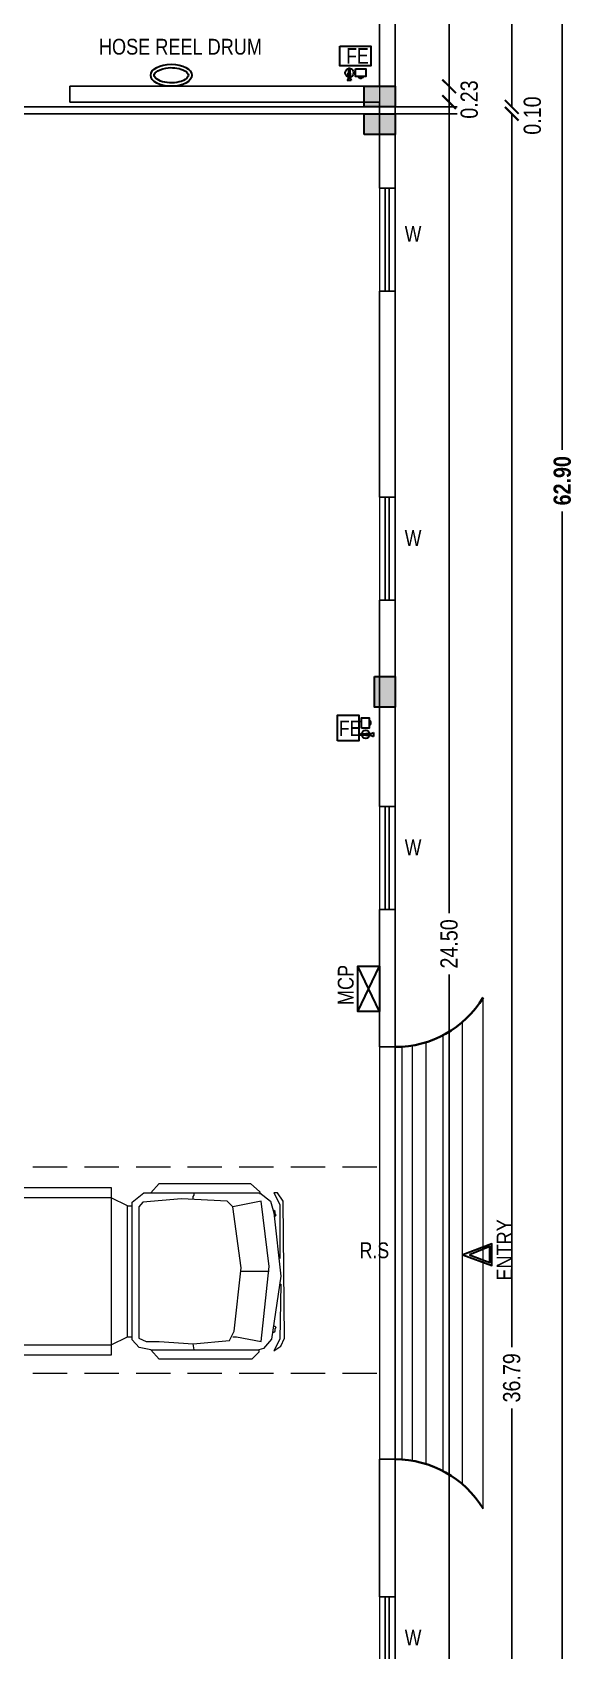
# Model space of a CAD drawing. Header units: metres. Extents: x -488 to 4759, y 38 to 2071.
# Drawn here: x 1187.04 to 1194.91, y 131.83 to 155.38 of the extents above; entities that cross this region are included whole.
import ezdxf
from ezdxf.lldxf.tags import DXFTag

# ---------------------------------------------------------------- set-up
doc = ezdxf.new("R2010")
doc.units = ezdxf.units.M
doc.header["$MEASUREMENT"] = 0
doc.linetypes.add('HIDDEN', pattern=[0.375, 0.25, -0.125])
doc.linetypes.add('HIDDEN2', pattern=[0.1875, 0.125, -0.0625])
for name, color, linetype in [('0 @ 1', 7, 'Continuous'), ('BLK_1_FLR_0_CARPET_AREA', 10, 'Continuous'), ('BLK_1_FLR_0_REGULAR_ROOM', 117, 'Continuous')]:
    doc.layers.add(name, color=color, linetype=linetype)
doc.layers.add('BLK_1_COVERED_AREA', color=44, linetype='Continuous', plot=False)
doc.layers.add('BLK_1_FLR_0_BLT_UP_AREA', color=1, linetype='Continuous', plot=False)
doc.layers.add('Human', color=197, linetype='Continuous', lineweight=5)
doc.styles.add('2', font='swissc.ttf', dxfattribs={"height": 0.23})
doc.styles.add('CODE', font='swissc.ttf', dxfattribs={"height": 0.25})
doc.styles.add('SH', font='swissc.ttf', dxfattribs={"height": 10})
doc.styles.add('SUBBU3', font='swissl.ttf', dxfattribs={"width": 0.8})
tags = doc.linetypes.add('00$1$HIDDEN', pattern=[0.375, 0.25, -0.125]).pattern_tags.tags
tags[6:7] = [DXFTag(74, 4), DXFTag(75, 0), DXFTag(340, '0'), DXFTag(46, 1.0), DXFTag(50, 0.0), DXFTag(44, 0.0), DXFTag(45, 0.0)]
tags[4:5] = [DXFTag(74, 4), DXFTag(75, 0), DXFTag(340, '0'), DXFTag(46, 1.0), DXFTag(50, 0.0), DXFTag(44, 0.0), DXFTag(45, 0.0)]
doc.dimstyles.new('OUTER', dxfattribs={"dimscale": 0, "dimtxt": 0.3, "dimasz": 0.18, "dimexe": 0.18, "dimexo": 0.0625, "dimgap": 0.09, "dimtad": 0, "dimzin": 0, "dimdsep": 46, "dimtxsty": 'CODE', "dimcen": 0.09, "dimse1": 1, "dimse2": 1, "dimclrd": 8, "dimclrt": 1, "dimadec": 0, "dimazin": 0, "dimtfac": 1, "dimtofl": 0, "dimtmove": 0, "dimatfit": 3, "dimfxl": 0, "dimtolj": 1, "dimtzin": 0, "dimarcsym": 0})

# ---------------------------------------------------------------- blocks, each defined once
blk = doc.blocks.new('4t33vrvc')
at = {"layer": 'Human', "color": 36}
for p, q in [((281958.2951591921, 29384.40942842164), (281958.2951591921, 29381.67708519939)), ((282033.4530772392, 29384.40942842164), (282033.4530772392, 29381.67708519939))]:
    blk.add_line(p, q, dxfattribs=at)
for points in [[(282043.8741403604, 29393.7910231034), (282043.8741403604, 29585.7910231034), (282043.8741403604, 29591.7910231034), (281947.8741403603, 29591.7910231034), (281947.8741403603, 29585.7910231034), (281947.8741403603, 29393.7910231034)], [(282037.8971497762, 29585.7910231034), (282037.8971497762, 29393.7910231034), (282033.4530772392, 29384.40942842164), (281958.2951591921, 29384.40942842164), (281953.851086655, 29393.7910231034), (281953.851086655, 29585.7910231034)]]:
    blk.add_lwpolyline(points, close=True, dxfattribs=at)
for points in [[(282040.8346719209, 29370.98838744522, 0), (282040.8346719209, 29309.25151037448, 0), (282042.1767760186, 29309.25151037448, 0), (282046.2030883116, 29313.2778226675, 0), (282046.2030883116, 29366.29100095871, 0), (282040.8346719209, 29370.98838744522, 0), (282039.4925678233, 29377.69890793343, 0), (282035.1544562836, 29381.67708519939, 0), (281956.2820251903, 29381.67708519939, 0), (281950.9136087998, 29375.01469973812, 0), (281950.9136087998, 29308.58048047044, 0), (281955.6109509968, 29302.54098988627, 0), (281962.321471485, 29300.52785588463, 0), (281998.5583264109, 29296.50154359162, 0), (282034.7951813369, 29301.86995998217, 0), (282040.1635977274, 29306.56730217923, 0), (282040.8346719209, 29309.25151037448, 0)], [(282040.8346719209, 29346.15943949396, 0), (282037.4793895322, 29346.83046939812, 0), (282035.4662555304, 29326.02783373982, 0), (282030.0977948503, 29323.34362554457, 0), (281993.8609842139, 29319.31731325167, 0), (281958.9662333856, 29324.01469973812, 0), (281955.6109509968, 29327.36993783747, 0), (281954.2688468991, 29353.54098988627, 0), (281956.2820251903, 29375.68572964217, 0), (281958.9662333856, 29377.82416410449, 0), (282034.1241514327, 29377.82416410449, 0), (282036.1372854345, 29373.67259564047, 0), (282036.1372854345, 29366.29100095871, 0), (282037.4793895322, 29346.83046939812, 0)], [(281950.9136087998, 29370.98838744522, 0), (281945.5451924092, 29366.29100095871, 0), (281945.5451924092, 29313.94889686105, 0), (281950.2425346062, 29308.58048047044, 0), (281950.9136087998, 29308.58048047044, 0), (281951.5846387039, 29308.58048047044, 0)], [(281954.2688468991, 29346.83046939812, 0), (281952.9267428015, 29346.83046939812, 0), (281952.2557128974, 29346.15943949396, 0), (281950.9136087998, 29346.15943949396, 0)], [(282033.4530772392, 29324.01469973812, 0), (282033.4530772392, 29322.00152144692, 0), (282036.1372854345, 29307.90940627689, 0), (281993.1899100204, 29303.21206407988, 0), (281955.6109509968, 29307.90940627689, 0), (281958.9662333856, 29324.01469973812, 0)], [(281995.8741182156, 29319.31731325167, 0), (281995.8741182156, 29303.21206407988, 0)], [(282003.2557128974, 29297.17257349577, 0), (282003.2557128974, 29296.50154359162, 0), (282034.7951813369, 29297.17257349577, 0), (282041.505701825, 29300.52785588463, 0), (282038.8214936297, 29296.50154359162, 0), (282034.1241514327, 29294.48836530041, 0), (281955.6109509968, 29295.15943949402, 0), (281950.9136087998, 29298.51467759337, 0), (281950.9136087998, 29300.52785588463, 0), (281957.624129288, 29297.17257349577, 0), (281988.4925678233, 29297.17257349577, 0)], [(281964.3346497763, 29300.52785588463, 0), (281964.3346497763, 29299.85678169096, 0), (281963.6635755826, 29299.18575178692, 0), (281962.9925456786, 29299.85678169096, 0), (281961.6504415809, 29299.85678169096, 0), (281960.9793673873, 29300.52785588463, 0), (281960.9793673873, 29301.19888578868, 0)], [(282030.7688690439, 29301.19888578868, 0), (282030.7688690439, 29300.52785588463, 0), (282030.0977948503, 29299.85678169096, 0), (282028.7556907527, 29299.85678169096, 0), (282028.0846608486, 29299.18575178692, 0), (282027.413586655, 29299.85678169096, 0), (282027.413586655, 29300.52785588463, 0)]]:
    blk.add_polyline3d(points, dxfattribs=at)
blk = doc.blocks.new('_ArchTick')
at = {"const_width": 0.15}
blk.add_lwpolyline([(-0.5, -0.5), (0.5, 0.5)], dxfattribs=at)
blk = doc.blocks.new('*D80')
at = {"color": 0, "lineweight": -2}
for p, q in [((1193.101752909854, 168.0915700416824), (1193.101752909854, 161.7841674442791)), ((1193.101752909854, 154.591570041681), (1193.101752909854, 160.8989726390843))]:
    blk.add_line(p, q, dxfattribs=at)
at = {"layer": 'Defpoints', "color": 0, "lineweight": -2}
for p in [(1188.884092911115, 168.0915700416824), (1188.867536029886, 154.591570041681), (1193.101752909854, 154.591570041681)]:
    blk.add_point(p, dxfattribs=at)
at = {"color": 0, "lineweight": -2, "xscale": 0.2, "yscale": 0.2, "zscale": 0.2}
for p, rotation in [((1193.101752909854, 168.0915700416824), 90), ((1193.101752909854, 154.591570041681), 270)]:
    blk.add_blockref('_ArchTick', p, dxfattribs=dict(at, rotation=rotation))
at = {"color": 0, "lineweight": -2, "insert": (1193.101752909853, 161.3415700416814), "char_height": 0.25, "attachment_point": 5, "rotation": 90, "style": 'CODE'}
blk.add_mtext('\\A1;13.50', dxfattribs=at)
blk = doc.blocks.new('*D81')
at = {"color": 0, "lineweight": -2}
blk.add_line((1193.101752909854, 154.591570041681), (1193.101752909854, 154.3615700416819), dxfattribs=at)
at = {"layer": 'Defpoints', "color": 0, "lineweight": -2}
for p in [(1188.867536029886, 154.591570041681), (1188.852857943695, 154.3615700416819), (1193.101752909854, 154.3615700416819)]:
    blk.add_point(p, dxfattribs=at)
at = {"color": 0, "lineweight": -2, "xscale": 0.2, "yscale": 0.2, "zscale": 0.2}
for p, rotation in [((1193.101752909854, 154.591570041681), 90), ((1193.101752909854, 154.3615700416819), 270)]:
    blk.add_blockref('_ArchTick', p, dxfattribs=dict(at, rotation=rotation))
at = {"color": 0, "lineweight": -2, "insert": (1193.395229715124, 154.3992887982078), "char_height": 0.25, "attachment_point": 5, "rotation": 90, "style": 'CODE'}
blk.add_mtext('\\A1;0.23', dxfattribs=at)
blk = doc.blocks.new('*D82')
at = {"color": 0, "lineweight": -2}
for p, q in [((1193.101752909854, 154.3615700416819), (1193.101752909854, 142.5587128988251)), ((1193.101752909854, 129.8615700416825), (1193.101752909854, 141.6644271845393))]:
    blk.add_line(p, q, dxfattribs=at)
at = {"layer": 'Defpoints', "color": 0, "lineweight": -2}
for p in [(1188.852857943695, 154.3615700416819), (1186.437980061846, 129.8615700416825), (1193.101752909854, 129.8615700416825)]:
    blk.add_point(p, dxfattribs=at)
at = {"color": 0, "lineweight": -2, "xscale": 0.2, "yscale": 0.2, "zscale": 0.2}
for p, rotation in [((1193.101752909854, 154.3615700416819), 90), ((1193.101752909854, 129.8615700416825), 270)]:
    blk.add_blockref('_ArchTick', p, dxfattribs=dict(at, rotation=rotation))
at = {"color": 0, "lineweight": -2, "insert": (1193.101752909853, 142.1115700416818), "char_height": 0.25, "attachment_point": 5, "rotation": 90, "style": 'CODE'}
blk.add_mtext('\\A1;24.50', dxfattribs=at)
blk = doc.blocks.new('*D87')
at = {"color": 0, "lineweight": -2}
for p, q in [((1194.012959096909, 154.1915700416782), (1194.012959096909, 136.2448492624595)), ((1194.012959096909, 117.4015700416823), (1194.012959096909, 135.348290820901))]:
    blk.add_line(p, q, dxfattribs=at)
at = {"layer": 'Defpoints', "color": 0, "lineweight": -2}
for p in [(1190.380122597349, 154.1915700416782), (1194.012959096909, 154.1915700416782), (1190.380122597349, 117.4015700416823)]:
    blk.add_point(p, dxfattribs=at)
at = {"color": 0, "lineweight": -2, "xscale": 0.2, "yscale": 0.2, "zscale": 0.2}
for p, rotation in [((1194.012959096909, 154.1915700416782), 90), ((1194.012959096909, 117.4015700416823), 270)]:
    blk.add_blockref('_ArchTick', p, dxfattribs=dict(at, rotation=rotation))
at = {"color": 0, "lineweight": -2, "insert": (1194.012959096908, 135.7965700416799), "char_height": 0.25, "attachment_point": 5, "rotation": 90, "style": 'CODE'}
blk.add_mtext('\\A1;36.79', dxfattribs=at)
blk = doc.blocks.new('*D88')
at = {"color": 0, "lineweight": -2}
for p, q in [((1194.012959096909, 154.2915700416781), (1194.012959096909, 154.4915700416781)), ((1194.012959096909, 154.1915700416782), (1194.012959096909, 153.9915700416782))]:
    blk.add_line(p, q, dxfattribs=at)
at = {"layer": 'Defpoints', "color": 0, "lineweight": -2}
for p in [(1187.737479959365, 154.2915700416781), (1194.012959096909, 154.2915700416781), (1190.380122597349, 154.1915700416782)]:
    blk.add_point(p, dxfattribs=at)
at = {"color": 0, "lineweight": -2, "xscale": 0.2, "yscale": 0.2, "zscale": 0.2}
for p, rotation in [((1194.012959096909, 154.2915700416781), 270), ((1194.012959096909, 154.1915700416782), 90)]:
    blk.add_blockref('_ArchTick', p, dxfattribs=dict(at, rotation=rotation))
at = {"color": 0, "lineweight": -2, "insert": (1194.312720379619, 154.1661647831049), "char_height": 0.25, "attachment_point": 5, "rotation": 90, "style": 'CODE'}
blk.add_mtext('\\A1;0.10', dxfattribs=at)
blk = doc.blocks.new('*D89')
at = {"color": 0, "lineweight": -2}
for p, q in [((1194.012959096909, 180.3015700416771), (1194.012959096909, 167.7210667949244)), ((1194.012959096909, 154.2915700416781), (1194.012959096909, 166.8720732884309))]:
    blk.add_line(p, q, dxfattribs=at)
at = {"layer": 'Defpoints', "color": 0, "lineweight": -2}
for p in [(1188.379594176056, 180.3015700416771), (1194.012959096909, 180.3015700416771), (1187.737479959365, 154.2915700416781)]:
    blk.add_point(p, dxfattribs=at)
at = {"color": 0, "lineweight": -2, "xscale": 0.2, "yscale": 0.2, "zscale": 0.2}
for p, rotation in [((1194.012959096909, 180.3015700416771), 90), ((1194.012959096909, 154.2915700416781), 270)]:
    blk.add_blockref('_ArchTick', p, dxfattribs=dict(at, rotation=rotation))
at = {"color": 0, "lineweight": -2, "insert": (1194.012959096908, 167.2965700416772), "char_height": 0.25, "attachment_point": 5, "rotation": 90, "style": 'CODE'}
blk.add_mtext('\\A1;26.01', dxfattribs=at)
blk = doc.blocks.new('*D64')
at = {"color": 0, "lineweight": -2}
for p, q in [((1194.748106987573, 180.30157004168), (1194.748106987573, 149.3011479637591)), ((1194.748106987573, 117.4015700416823), (1194.748106987573, 148.4019921196032))]:
    blk.add_line(p, q, dxfattribs=at)
at = {"layer": 'Defpoints', "color": 0, "lineweight": -2}
for p in [(1190.143864122006, 180.30157004168), (1190.143864122006, 117.4015700416823), (1194.748106987573, 117.4015700416823)]:
    blk.add_point(p, dxfattribs=at)
at = {"color": 0, "lineweight": -2, "xscale": 0.2, "yscale": 0.2, "zscale": 0.2}
for p, rotation in [((1194.748106987573, 180.30157004168), 90), ((1194.748106987573, 117.4015700416823), 270)]:
    blk.add_blockref('_ArchTick', p, dxfattribs=dict(at, rotation=rotation))
at = {"color": 0, "lineweight": -2, "insert": (1194.748106987573, 148.8515700416808), "char_height": 0.25, "attachment_point": 5, "rotation": 90, "style": 'CODE'}
blk.add_mtext('\\A1;{\\fSwis721 Cn BT|b1|i0|c0|p34;62.90}', dxfattribs=at)
blk = doc.blocks.new('rghfhgh')
at = {"color": 0, "lineweight": 30}
for p, q in [((15101.25804866553, 2367.846075584584), (15101.23610933175, 2367.801164186234)), ((15101.25804866553, 2367.909093292932), (15101.25804866553, 2367.846075584584)), ((15101.27426524593, 2367.909093292932), (15101.27426524593, 2367.846075584584)), ((15101.27426524593, 2367.846075584584), (15101.29620457971, 2367.801164186234))]:
    blk.add_line(p, q, dxfattribs=at)
at = {"color": 0, "lineweight": 30, "ltscale": 0.1}
blk.add_line((15101.29620457971, 2367.801164186234), (15101.23610933175, 2367.801164186234), dxfattribs=at)
blk.add_lwpolyline([(15101.12871377092, 2368.302975513704), (15101.58099971712, 2368.302975513704), (15101.58099971712, 2368.016131758046), (15101.12871377092, 2368.016131758046)], close=True, dxfattribs=at)
at = {"color": 0, "lineweight": 30}
for points in [[(15101.27426524593, 2367.909093292932), (15101.25804866553, 2367.909093292932), (15101.25804866553, 2367.984697797679), (15101.27426524593, 2367.984697797679)], [(15101.35923944635, 2367.974103222953), (15101.50749382811, 2367.974103222953), (15101.50749382811, 2367.86379750112), (15101.35923944635, 2367.86379750112)], [(15101.28082358301, 2367.87857679072), (15101.25177041681, 2367.87857679072), (15101.25177041681, 2367.909093292932), (15101.28082358301, 2367.909093292932)]]:
    blk.add_lwpolyline(points, close=True, dxfattribs=at)
blk.add_circle((15101.26864177989, 2367.914814723333), 0.0611064110151822, dxfattribs=at)
blk.add_arc((15101.43435912697, 2367.882565515897), 0.0446182671609306, 204.8746982946096, 335.1253017053903, dxfattribs=at)
at = {"color": 0, "lineweight": 30, "style": 'SH'}
blk.add_text('FE', height=0.2239488000000001, dxfattribs=at).set_placement((15101.22092911094, 2368.050078689602))
blk = doc.blocks.new('DFFDG')
at = {"color": 0, "lineweight": 30}
for p, q in [((15832.5823148897, 2250.052775054821), (15832.64533259804, 2250.052775054821)), ((15832.5823148897, 2250.036558474416), (15832.64533259804, 2250.036558474416)), ((15832.64533259804, 2250.052775054821), (15832.69024399639, 2250.074714388602)), ((15832.64533259804, 2250.036558474416), (15832.69024399639, 2250.014619140635))]:
    blk.add_line(p, q, dxfattribs=at)
at = {"color": 0, "lineweight": 30, "ltscale": 0.1}
blk.add_line((15832.69024399639, 2250.074714388602), (15832.69024399639, 2250.014619140635), dxfattribs=at)
blk.add_lwpolyline([(15832.16569142072, 2249.950467899787), (15832.16569142072, 2250.325169491769), (15832.47527642458, 2250.325169491769), (15832.47527642458, 2249.950467899787)], close=True, dxfattribs=at)
at = {"color": 0, "lineweight": 30}
for points in [[(15832.51730495967, 2250.137749255245), (15832.51730495967, 2250.286003636995), (15832.62761068151, 2250.286003636995), (15832.62761068151, 2250.137749255245)], [(15832.5823148897, 2250.052775054821), (15832.5823148897, 2250.036558474416), (15832.50671038495, 2250.036558474416), (15832.50671038495, 2250.052775054821)], [(15832.61283139191, 2250.059333391899), (15832.61283139191, 2250.030280225705), (15832.5823148897, 2250.030280225705), (15832.5823148897, 2250.059333391899)]]:
    blk.add_lwpolyline(points, close=True, dxfattribs=at)
blk.add_circle((15832.57659345929, 2250.047151588782), 0.0611064110151822, dxfattribs=at)
blk.add_arc((15832.60884266673, 2250.212868935856), 0.0446182671609306, 294.8746982946743, 65.12530170532571, dxfattribs=at)
at = {"color": 0, "lineweight": 30, "style": 'SH'}
blk.add_text('FE', height=0.2239488000000001, dxfattribs=at).set_placement((15832.18522624514, 2250.024271589222))

msp = doc.modelspace()

# ---------------------------------------------------------------- hatches: boundary and pattern name
at = {"lineweight": 30}
h = msp.add_hatch(color=256, dxfattribs=at)
h.dxf.hatch_style = 1
h.paths.add_polyline_path([(1191.867167691032, 154.2915700416781), (1192.317167691033, 154.2915700416781), (1192.317167691033, 154.591570041681), (1191.867167691032, 154.591570041681)])
h = msp.add_hatch(color=256, dxfattribs=at)
h.dxf.hatch_style = 1
h.paths.add_polyline_path([(1191.867167691032, 153.8915700416753), (1192.317167691033, 153.8915700416753), (1192.317167691033, 154.1915700416782), (1191.867167691032, 154.1915700416782)])
h = msp.add_hatch(color=256, dxfattribs=at)
h.dxf.hatch_style = 1
h.paths.add_polyline_path([(1192.017167691034, 146.0045643525869), (1192.017167691034, 145.5545643525863), (1192.317167691037, 145.5545643525863), (1192.317167691037, 146.0045643525869)])

# ---------------------------------------------------------------- linework, layer by layer
for p, q in [((1192.087167691037, 156.091570041681), (1192.087167691037, 154.591570041681)), ((1192.317167691033, 156.091570041681), (1192.317167691033, 153.1115700416824)), ((1187.587167691037, 154.591570041681), (1192.087167691037, 154.591570041681)), ((1187.587167691037, 154.591570041681), (1187.587167691037, 154.3615700416823)), ((1187.587167691037, 154.3615700416823), (1192.087167691037, 154.3615700416823)), ((1192.087167691037, 154.3615700416823), (1192.087167691037, 153.1115700416824)), ((1192.087167691037, 153.1115700416824), (1192.317167691033, 153.1115700416824)), ((1192.172167691036, 153.1115700416824), (1192.172167691036, 151.6115700416833)), ((1192.232167691034, 153.1115700416824), (1192.232167691034, 151.6115700416833)), ((1192.087167691037, 151.6115700416833), (1192.087167691037, 148.6115700416824)), ((1192.317167691033, 151.6115700416833), (1192.087167691037, 151.6115700416833)), ((1192.317167691033, 151.6115700416833), (1192.317167691033, 148.6115700416824)), ((1192.087167691037, 148.6115700416824), (1192.317167691033, 148.6115700416824)), ((1192.172167691036, 148.6115700416824), (1192.172167691036, 147.1115700416823)), ((1192.232167691034, 148.6115700416824), (1192.232167691034, 147.1115700416823)), ((1192.087167691037, 147.1115700416823), (1192.087167691037, 144.1115700416824)), ((1192.317167691033, 147.1115700416823), (1192.087167691037, 147.1115700416823)), ((1192.317167691033, 147.1115700416823), (1192.317167691033, 144.1115700416824)), ((1192.087167691037, 144.1115700416824), (1192.317167691033, 144.1115700416824)), ((1192.172167691036, 144.1115700416824), (1192.172167691036, 142.6115700416824)), ((1192.232167691034, 144.1115700416824), (1192.232167691034, 142.6115700416824)), ((1192.087167691037, 142.6115700416824), (1192.087167691037, 140.6115700416824)), ((1192.317167691033, 142.6115700416824), (1192.087167691037, 142.6115700416824)), ((1192.317167691033, 142.6115700416824), (1192.317167691033, 140.6115700416824)), ((1192.317167691033, 140.6115700416824), (1192.087167691037, 140.6115700416824)), ((1192.317167691033, 134.6115700416823), (1192.317167691033, 140.6115700416824)), ((1192.317167691033, 134.6115700416823), (1192.087167691037, 134.6115700416823)), ((1192.087167691037, 134.6115700416823), (1192.087167691037, 132.6115700416823)), ((1192.317167691033, 134.6115700416823), (1192.317167691033, 132.6115700416823)), ((1192.087167691037, 132.6115700416823), (1192.317167691033, 132.6115700416823)), ((1192.172167691036, 132.6115700416823), (1192.172167691036, 131.1115700416824)), ((1192.232167691034, 132.6115700416823), (1192.232167691034, 131.1115700416824))]:
    msp.add_line(p, q)
at = {"linetype": '00$1$HIDDEN', "lineweight": -2, "ltscale": 3}
for p, q in [((1117.85908741546, 154.2915700416781), (1193.217321322065, 154.2915700416781)), ((1117.85908741546, 154.1915700416782), (1193.217321322065, 154.1915700416782))]:
    msp.add_line(p, q, dxfattribs=at)
at = {"lineweight": 13}
for p, q in [((1192.087167691037, 153.1115700416824), (1192.087167691037, 151.6115700416833)), ((1192.317167691033, 153.1115700416824), (1192.317167691033, 151.6115700416833)), ((1192.087167691037, 148.6115700416824), (1192.087167691037, 147.1115700416823)), ((1192.317167691033, 148.6115700416824), (1192.317167691033, 147.1115700416823)), ((1192.087167691037, 144.1115700416824), (1192.087167691037, 142.6115700416824)), ((1192.317167691033, 144.1115700416824), (1192.317167691033, 142.6115700416824)), ((1192.087167691037, 132.6115700416823), (1192.087167691037, 131.1115700416824)), ((1192.317167691033, 132.6115700416823), (1192.317167691033, 131.1115700416824))]:
    msp.add_line(p, q, dxfattribs=at)
at = {"lineweight": 30, "ltscale": 0.25}
for p, q in [((1191.775422224009, 141.1272650285384), (1192.087167691034, 141.7863998413915)), ((1192.087167691034, 141.1272650285384), (1191.775422224009, 141.7863998413915))]:
    msp.add_line(p, q, dxfattribs=at)
at = {"linetype": 'HIDDEN', "lineweight": 18, "ltscale": 200}
for p, q in [((1193.597167691035, 133.8927015002493), (1193.597167691035, 141.3295214498441)), ((1193.297167691036, 134.2462584737343), (1193.297167691036, 140.975047343081)), ((1192.317167691033, 134.6115700416823), (1192.317167691033, 140.6115700416824)), ((1192.417167691035, 134.6115700416823), (1192.417167691035, 140.6115700416824)), ((1192.567167691033, 134.5905899874576), (1192.567167691033, 140.6115700416824)), ((1192.767167691034, 134.5424788438069), (1192.767167691034, 140.6806612395564)), ((1193.017167691034, 134.4382199578242), (1193.017167691034, 140.7849201255392))]:
    msp.add_line(p, q, dxfattribs=at)
at = {"linetype": 'HIDDEN2', "lineweight": 15, "ltscale": 4}
for p, q in [((1192.049167691037, 138.861570041681), (1118.897167691035, 138.861570041681)), ((1192.049167691037, 135.8615700416824), (1118.897167691035, 135.8615700416824))]:
    msp.add_line(p, q, dxfattribs=at)
at = {"lineweight": -2}
msp.add_lwpolyline([(1192.317168136043, 180.301559818825), (1118.667167691035, 180.301559818825), (1118.667167691035, 117.401570041681), (1192.317168136043, 117.401570041681)], close=True, dxfattribs=at)
at = {"lineweight": 30}
for points in [[(1191.867167691032, 154.2915700416781), (1191.867167691032, 154.591570041681), (1192.317167691033, 154.591570041681), (1192.317167691033, 154.2915700416781)], [(1191.867167691032, 153.8915700416753), (1191.867167691032, 154.1915700416782), (1192.317167691033, 154.1915700416782), (1192.317167691033, 153.8915700416753)], [(1192.017167691034, 146.0045643525869), (1192.317167691037, 146.0045643525869), (1192.317167691037, 145.5545643525863), (1192.017167691034, 145.5545643525863)], [(1193.301360917963, 137.5880457153841), (1193.301360917963, 137.5880457153841), (1193.721993817422, 137.4338342031994), (1193.721993817422, 137.7491769384585)], [(1193.399555772242, 137.5853554275643), (1193.691993817423, 137.4761668138132), (1193.691993817423, 137.7092113285623)]]:
    msp.add_lwpolyline(points, close=True, dxfattribs=at)
at = {"lineweight": 30, "ltscale": 0.25}
msp.add_lwpolyline([(1192.087167691034, 141.7863998413915), (1192.087167691034, 141.1272650285384), (1191.775422224009, 141.1272650285384), (1191.775422224009, 141.7863998413915)], close=True, dxfattribs=at)
at = {"lineweight": 35}
for centre, start, end in [((1192.317167691033, 142.1115700416824), 270, 328.5760935142324), ((1192.317167691033, 133.111570041681), 31.4239064857435, 90)]:
    msp.add_arc(centre, 1.500000000000014, start, end, dxfattribs=at)
at = {"lineweight": 30, "ltscale": 0.1}
msp.add_ellipse((1189.061903642998, 154.752571431137), major_axis=(0.2992406637498389, -9.999999999999999e-17), ratio=0.5380331250385085, dxfattribs=at)
msp.add_open_spline([(1189.311144306748, 154.752571431137), (1189.311144306748, 154.7627717901925), (1189.307321812482, 154.7745092468028), (1189.281054857713, 154.8037992970778), (1189.258448114933, 154.8198004793196), (1189.164281827574, 154.8600796116559), (1189.067049932693, 154.8707965348142), (1188.921180020365, 154.8473374139973), (1188.86761875649, 154.8236000448271), (1188.818912080742, 154.7808214930139), (1188.81275962544, 154.7652319855516), (1188.812568515774, 154.7404763526866), (1188.818376786517, 154.7251382092838), (1188.859200483823, 154.6886053159235), (1188.893670455914, 154.670223802563), (1189.018176293038, 154.6350074546428), (1189.128759575897, 154.63758382128), (1189.252412335199, 154.6797465977872), (1189.285663579865, 154.703511883066), (1189.308541709104, 154.734817735549), (1189.311144306748, 154.7440711937489), (1189.311144306748, 154.752571431137)], degree=3, knots=[0, 0, 0, 0, 0.4495510292775406, 0.4495510292775406, 0.8991020585550809, 0.8991020585550809, 1.86125064225174, 1.86125064225174, 2.591965633378948, 2.591965633378948, 3.137439144814497, 3.137439144814497, 3.682912656250048, 3.682912656250048, 4.228386167685598, 4.228386167685598, 5.277254038722378, 5.277254038722378, 5.908562174187236, 5.908562174187236, 6.283185307179584, 6.283185307179584, 6.283185307179584, 6.283185307179584], dxfattribs=at)
at = {"layer": 'BLK_1_COVERED_AREA', "color": 45, "lineweight": 0}
msp.add_lwpolyline([(1192.317168136043, 180.3015700416809), (1118.667167691035, 180.3015700416809), (1118.667167691035, 117.4015835304591), (1192.317168136043, 117.4015835304591)], close=True, dxfattribs=at)
at = {"layer": 'BLK_1_FLR_0_BLT_UP_AREA', "color": 45, "lineweight": 0}
msp.add_lwpolyline([(1192.317168136043, 180.3015565529026), (1118.667167691035, 180.3015565529026), (1118.667167691035, 117.401570041681), (1192.317168136043, 117.401570041681)], close=True, dxfattribs=at)
at = {"layer": 'BLK_1_FLR_0_CARPET_AREA', "color": 14, "lineweight": 0}
msp.add_lwpolyline([(1153.607061760134, 180.0715699091278), (1153.607167799995, 173.8415700416483), (1168.605660989704, 173.8415700416483), (1168.605660989704, 154.3615700416836), (1185.087167691037, 154.3615700416836), (1185.087168125243, 180.0715208795247), (1192.087168136034, 180.0715198342113), (1192.087167778197, 129.8615695200721), (1118.897167691035, 129.8615700416824), (1118.897167691035, 154.3595700416837), (1148.607167691034, 154.3615700416836), (1148.607168136046, 180.0715703705402), (1153.607168136046, 180.0715699091194), (1153.607168136046, 180.0715699091194)], close=True, dxfattribs=at)
at = {"layer": 'BLK_1_FLR_0_REGULAR_ROOM', "color": 4, "lineweight": 0}
msp.add_lwpolyline([(1153.607061760134, 180.0715699091278), (1153.607167799995, 173.8415700416483), (1168.605660989704, 173.8415700416483), (1168.605660989704, 154.3615700416836), (1185.087167691037, 154.3615700416836), (1185.087168125243, 180.0715208795247), (1192.087168136034, 180.0715198342113), (1192.087167778197, 129.8615695200721), (1118.897167691035, 129.8615700416824), (1118.897167691035, 154.3595700416837), (1148.607167691034, 154.3615700416836), (1148.607168136046, 180.0715703705402), (1153.607168136046, 180.0715699091194), (1153.607168136046, 180.0715699091194)], close=True, dxfattribs=at)

# ---------------------------------------------------------------- block references
at = {"lineweight": -2}
for name, p in [('rghfhgh', (-13909.61675639863, -2213.127247981806)), ('DFFDG', (-14640.68774937912, -2104.885933057373))]:
    msp.add_blockref(name, p, dxfattribs=at)
at = {"lineweight": 13, "xscale": -0.0254, "yscale": 0.0254, "zscale": 0.0254, "rotation": 90}
msp.add_blockref('4t33vrvc', (1934.78823450221, 7300.041921671057), dxfattribs=at)

# ---------------------------------------------------------------- texts
at = {"lineweight": 30, "style": '2'}
msp.add_text('HOSE REEL DRUM', height=0.23, dxfattribs=at).set_placement((1188.00964483425, 155.0528731085448))
msp.add_text('MCP', height=0.23, rotation=90, dxfattribs=at).set_placement((1191.71298083693, 141.2209857231603))
at = {"lineweight": -2, "style": '2'}
msp.add_text('ENTRY', height=0.23, rotation=90, dxfattribs=at).set_placement((1194.023071086534, 137.2116357946749))
at = {"char_height": 0.23, "width": 0.2619959266802485, "attachment_point": 1, "style": 'SUBBU3'}
for insert in [(1192.456366904042, 152.560357616963), (1192.456467031186, 148.1324580943826), (1192.456567158331, 143.632458094062), (1192.456767412624, 132.1324580943826)]:
    msp.add_mtext('W', dxfattribs=dict(at, insert=insert))
at = {"ltscale": 3.5, "insert": (1192.015645484442, 137.7674999645053), "char_height": 0.23, "width": 5.914974581173258, "attachment_point": 2, "style": 'SUBBU3'}
msp.add_mtext('{\\C252;R.S}', dxfattribs=at)

# ---------------------------------------------------------------- dimensions: what is measured, and where the dimension line sits
at = {"layer": '0 @ 1', "lineweight": -2}
for base, p1, p2, override, picture, middle in [((1194.012959096909, 180.3015700416771), (1187.737479959365, 154.2915700416781), (1188.379594176056, 180.301570041677), {"dimscale": 1, "dimtxt": 0.25, "dimasz": 0.2, "dimblk": 'ArchTick', "dimclrd": 0, "dimclrt": 0, "dimtix": 0, "dimtofl": 0, "dimtmove": 1, "dimatfit": 3, "dimfxl": 25.4}, '*D89', (1194.012959096908, 167.2965700416772)), ((1193.101752909854, 154.591570041681), (1188.884092911115, 168.0915700416824), (1188.867536029886, 154.591570041681), {"dimscale": 1, "dimtxt": 0.25, "dimasz": 0.2, "dimblk": 'ArchTick', "dimclrd": 0, "dimclrt": 0, "dimtix": 0, "dimtofl": 0, "dimtmove": 1, "dimatfit": 3, "dimfxl": 25.4}, '*D80', (1193.101752909853, 161.3415700416814)), ((1193.101752909854, 129.8615700416825), (1188.852857943695, 154.3615700416819), (1186.437980061846, 129.8615700416824), {"dimscale": 1, "dimtxt": 0.25, "dimasz": 0.2, "dimblk": 'ArchTick', "dimclrd": 0, "dimclrt": 0, "dimtix": 0, "dimtofl": 0, "dimtmove": 1, "dimatfit": 3, "dimfxl": 25.4}, '*D82', (1193.101752909853, 142.1115700416818)), ((1194.012959096909, 154.1915700416782), (1190.380122597349, 117.4015700416823), (1190.380122597349, 154.1915700416782), {"dimscale": 1, "dimtxt": 0.25, "dimasz": 0.2, "dimblk": 'ArchTick', "dimclrd": 0, "dimclrt": 0, "dimtix": 0, "dimtofl": 0, "dimtmove": 0, "dimatfit": 3, "dimfxl": 25.4}, '*D87', (1194.012959096908, 135.7965700416799))]:
    dim = msp.add_linear_dim(base=base, p1=p1, p2=p2, angle=90, dimstyle='OUTER', override=override, dxfattribs=at)
    dim.commit()
    dim.dimension.update_dxf_attribs({"geometry": picture, "text_midpoint": middle})
dim = msp.add_linear_dim(base=(1194.748106987573, 117.4015700416823), p1=(1190.143864122006, 180.30157004168), p2=(1190.143864122006, 117.4015700416823), angle=90, text='{\\fSwis721 Cn BT|b1|i0|c0|p34;<>}', dimstyle='OUTER', override={"dimscale": 1, "dimtxt": 0.25, "dimasz": 0.2, "dimblk": 'ArchTick', "dimclrd": 0, "dimclrt": 0, "dimtix": 0, "dimtofl": 0, "dimtmove": 0, "dimatfit": 3, "dimfxl": 25.4}, dxfattribs=at)
dim.commit()
dim.dimension.update_dxf_attribs({"geometry": '*D64', "text_midpoint": (1194.748106987573, 148.8515700416808)})
for base, p1, p2, picture, middle in [((1193.101752909854, 154.3615700416819), (1188.867536029886, 154.591570041681), (1188.852857943695, 154.3615700416819), '*D81', (1193.395229715124, 154.3992887982078)), ((1194.012959096909, 154.2915700416781), (1190.380122597349, 154.1915700416782), (1187.737479959365, 154.2915700416781), '*D88', (1194.312720379619, 154.1661647831049))]:
    dim = msp.add_linear_dim(base=base, p1=p1, p2=p2, angle=90, dimstyle='OUTER', override={"dimscale": 1, "dimtxt": 0.25, "dimasz": 0.2, "dimblk": 'ArchTick', "dimclrd": 0, "dimclrt": 0, "dimtix": 0, "dimtofl": 0, "dimtmove": 1, "dimatfit": 3, "dimfxl": 25.4}, dxfattribs=at)
    dim.commit()
    dim.dimension.update_dxf_attribs({"geometry": picture, "text_midpoint": middle, "dimtype": 128})

doc.saveas('drawing.dxf')
